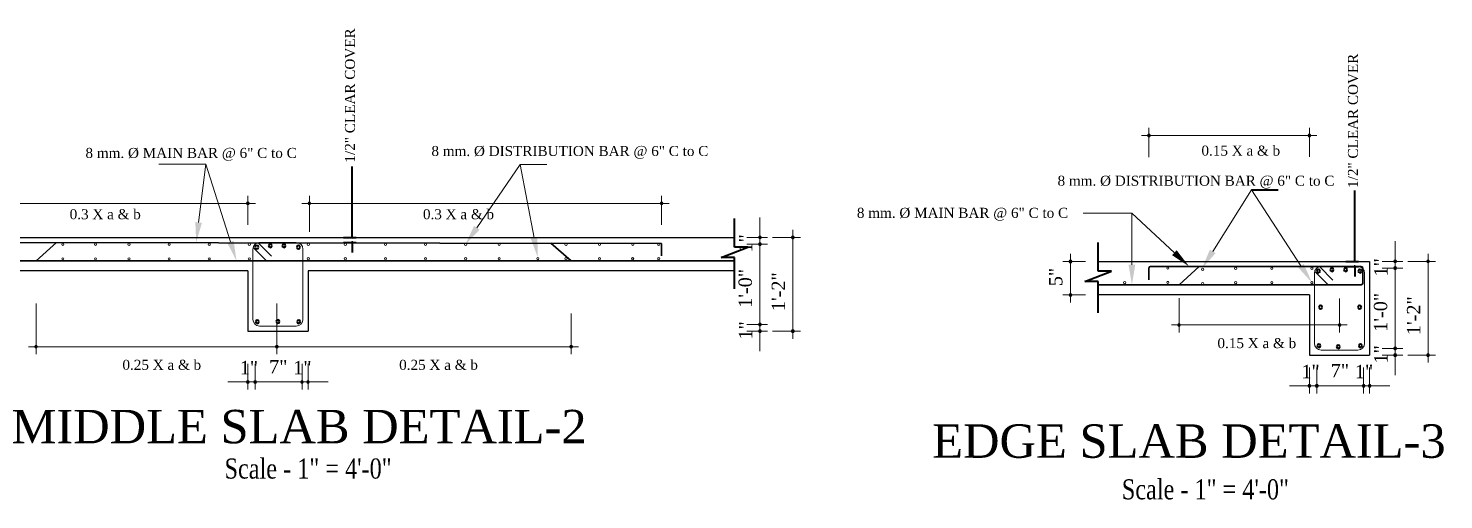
# Model space of a CAD drawing. Header units: feet. Extents: x 28652 to 66086, y -6769 to -640.
# Drawn here: x 60022.7 to 60446, y -1412.4 to -1271.6 of the extents above; entities that cross this region are included whole.
import ezdxf

# ---------------------------------------------------------------- set-up
doc = ezdxf.new("R2010")
doc.units = ezdxf.units.FT
doc.header["$LTSCALE"] = 50
doc.header["$MEASUREMENT"] = 0
for name, color, linetype, lineweight in [('Boarder', 145, 'Continuous', 40), ('brain', 176, 'Continuous', 15), ('DIM', 7, 'Continuous', 9), ('DIMENSION', 142, 'Continuous', 13), ('ring', 200, 'Continuous', 15), ('wall', 6, 'Continuous', 40)]:
    doc.layers.add(name, color=color, linetype=linetype, lineweight=lineweight)
doc.layers.add('Text', color=7, linetype='Continuous')
doc.styles.add('1.8', font='times.ttf', dxfattribs={"width": 0.8, "height": 8})
doc.styles.add('arial', font='times.ttf')
doc.styles.add('STYLUS', font='times.ttf')
doc.styles.add('TITLE', font='times.ttf', dxfattribs={"height": 11})

msp = doc.modelspace()

# ---------------------------------------------------------------- linework, layer by layer
at = {"ltscale": 10}
for p, q in [((59985.15, -1334.09), (60233.88, -1334.07)), ((60342.63, -1341.23), (60423.84, -1341.22)), ((60423.84, -1341.22), (60423.84, -1369.22)), ((60088.38, -1344.07), (59985.15, -1344.09)), ((60088.38, -1344.05), (60088.38, -1362.05)), ((60106.38, -1344.05), (60106.38, -1362.05)), ((60233.88, -1344.06), (60106.38, -1344.07)), ((60405.84, -1351.22), (60342.63, -1351.22)), ((60405.84, -1351.22), (60405.84, -1369.22)), ((60088.38, -1362.05), (60106.38, -1362.05)), ((60405.84, -1369.22), (60423.84, -1369.22))]:
    msp.add_line(p, q, dxfattribs=at)
at = {"color": 0, "linetype": 'ByBlock'}
for centre, radius, start, end in [((60357.84, -1303.62), 0.375, 0, 180), ((60405.84, -1303.62), 0.375, 0, 180), ((60357.84, -1303.62), 0.375, 180, 0), ((60405.84, -1303.62), 0.375, 180, 0), ((60088.38, -1323.89), 0.375, 0, 180), ((60088.38, -1323.89), 0.375, 180, 0), ((60106.78, -1323.89), 0.375, 0, 180), ((60106.78, -1323.89), 0.375, 180, 0), ((60212.11, -1323.89), 0.375, 0, 180), ((60212.11, -1323.89), 0.375, 180, 0), ((60119.61, -1334.05), 0.188, 90, 270), ((60119.61, -1335.55), 0.188, 90, 270), ((60119.61, -1334.05), 0.188, 270, 90), ((60119.61, -1335.55), 0.188, 270, 90), ((60241.51, -1334.07), 0.375, 90, 270), ((60241.51, -1336.07), 0.375, 90, 270), ((60241.51, -1336.07), 0.375, 90, 270), ((60241.51, -1334.07), 0.375, 270, 90), ((60241.51, -1336.07), 0.375, 270, 90), ((60241.51, -1336.07), 0.375, 270, 90), ((60251.36, -1334.07), 0.375, 90, 270), ((60251.36, -1334.07), 0.375, 270, 90), ((60334.38, -1341.26), 0.375, 90, 270), ((60334.38, -1341.26), 0.375, 270, 90), ((60419.37, -1341.22), 0.188, 90, 270), ((60419.37, -1341.22), 0.188, 270, 90), ((60431.48, -1341.23), 0.375, 90, 270), ((60431.48, -1341.23), 0.375, 270, 90), ((60441.32, -1341.23), 0.375, 90, 270), ((60441.32, -1341.23), 0.375, 270, 90), ((60419.37, -1342.72), 0.188, 90, 270), ((60419.37, -1342.72), 0.188, 270, 90), ((60431.48, -1343.23), 0.375, 90, 270), ((60431.48, -1343.23), 0.375, 90, 270), ((60431.48, -1343.23), 0.375, 270, 90), ((60431.48, -1343.23), 0.375, 270, 90), ((60334.38, -1351.25), 0.375, 90, 270), ((60334.38, -1351.25), 0.375, 270, 90), ((60241.51, -1360.07), 0.375, 90, 270), ((60241.51, -1360.07), 0.375, 90, 270), ((60241.51, -1362.07), 0.375, 90, 270), ((60241.51, -1360.07), 0.375, 270, 90), ((60241.51, -1360.07), 0.375, 270, 90), ((60241.51, -1362.07), 0.375, 270, 90), ((60251.36, -1362.07), 0.375, 90, 270), ((60251.36, -1362.07), 0.375, 270, 90), ((60366.85, -1360.23), 0.375, 0, 180), ((60366.85, -1360.23), 0.375, 180, 0), ((60414.85, -1360.23), 0.375, 0, 180), ((60414.85, -1360.23), 0.375, 180, 0), ((60025.06, -1366.71), 0.375, 0, 180), ((60025.06, -1366.71), 0.375, 180, 0), ((60097.06, -1366.71), 0.375, 0, 180), ((60097.06, -1366.71), 0.375, 0, 180), ((60097.06, -1366.71), 0.375, 180, 0), ((60097.06, -1366.71), 0.375, 180, 0), ((60185.06, -1366.71), 0.375, 0, 180), ((60185.06, -1366.71), 0.375, 180, 0), ((60431.48, -1367.23), 0.375, 90, 270), ((60431.48, -1367.23), 0.375, 90, 270), ((60431.48, -1367.23), 0.375, 270, 90), ((60431.48, -1367.23), 0.375, 270, 90), ((60431.48, -1369.23), 0.375, 90, 270), ((60431.48, -1369.23), 0.375, 270, 90), ((60441.32, -1369.23), 0.375, 90, 270), ((60441.32, -1369.23), 0.375, 270, 90), ((60088.38, -1377.25), 0.375, 0, 180), ((60088.38, -1377.25), 0.375, 180, 0), ((60090.59, -1377.25), 0.375, 0, 180), ((60090.59, -1377.25), 0.375, 0, 180), ((60090.59, -1377.25), 0.375, 180, 0), ((60090.59, -1377.25), 0.375, 180, 0), ((60104.59, -1377.25), 0.375, 0, 180), ((60104.59, -1377.25), 0.375, 0, 180), ((60104.59, -1377.25), 0.375, 180, 0), ((60104.59, -1377.25), 0.375, 180, 0), ((60106.38, -1377.25), 0.375, 0, 180), ((60106.38, -1377.25), 0.375, 180, 0), ((60405.84, -1378.42), 0.375, 0, 180), ((60405.84, -1378.42), 0.375, 180, 0), ((60408.05, -1378.42), 0.375, 0, 180), ((60408.05, -1378.42), 0.375, 0, 180), ((60408.05, -1378.42), 0.375, 180, 0), ((60408.05, -1378.42), 0.375, 180, 0), ((60422.05, -1378.42), 0.375, 0, 180), ((60422.05, -1378.42), 0.375, 0, 180), ((60422.05, -1378.42), 0.375, 180, 0), ((60422.05, -1378.42), 0.375, 180, 0), ((60423.84, -1378.42), 0.375, 0, 180), ((60423.84, -1378.42), 0.375, 180, 0)]:
    msp.add_arc(centre, radius, start, end, dxfattribs=at)
at = {"layer": 'Boarder', "ltscale": 10}
for centre, start, end in [((60091.08, -1336.98), 0, 180), ((60091.08, -1336.98), 180, 0), ((60095.09, -1336.55), 0, 180), ((60095.09, -1336.55), 180, 0), ((60099.17, -1336.55), 0, 180), ((60099.17, -1336.55), 180, 0), ((60103.49, -1336.98), 0, 180), ((60103.49, -1336.98), 180, 0), ((60408.54, -1344.14), 0, 180), ((60408.54, -1344.14), 180, 0), ((60412.55, -1343.72), 0, 180), ((60412.55, -1343.72), 180, 0), ((60416.63, -1343.72), 0, 180), ((60416.63, -1343.72), 180, 0), ((60420.95, -1344.14), 0, 180), ((60420.95, -1344.14), 180, 0), ((60091.2, -1359.28), 0, 180), ((60091.2, -1359.28), 180, 0), ((60097.38, -1359.21), 0, 180), ((60097.38, -1359.21), 180, 0), ((60103.61, -1359.28), 0, 180), ((60103.61, -1359.28), 180, 0), ((60408.66, -1366.45), 0, 180), ((60408.66, -1366.45), 180, 0), ((60414.45, -1366.72), 0, 180), ((60414.45, -1366.72), 180, 0), ((60421.07, -1366.45), 0, 180), ((60421.07, -1366.45), 180, 0)]:
    msp.add_arc(centre, 0.5, start, end, dxfattribs=at)
at = {"layer": 'brain', "lineweight": 30}
for p, q in [((60000.06, -1335.55), (60212.11, -1335.85)), ((60025.06, -1341.09), (60031.13, -1335.6)), ((60185.06, -1341.07), (60178.99, -1335.8)), ((60212.11, -1335.85), (60212.11, -1339.57)), ((59985.15, -1341.09), (60233.88, -1341.07)), ((60357.84, -1346.72), (60357.84, -1343.22)), ((60358.34, -1342.72), (60421.31, -1342.72)), ((60366.84, -1348.22), (60372.91, -1342.73)), ((60421.81, -1343.22), (60421.81, -1347.72)), ((60342.63, -1348.23), (60421.31, -1348.22))]:
    msp.add_line(p, q, dxfattribs=at)
for centre, start, end in [((60358.34, -1343.22), 90, 180), ((60421.31, -1343.22), 0, 90), ((60421.31, -1347.72), 270, 0)]:
    msp.add_arc(centre, 0.5, start, end, dxfattribs=at)
at = {"layer": 'DIM', "color": 5, "ltscale": 48}
for p, q in [((60357.84, -1310.04), (60357.84, -1301.37)), ((60405.84, -1310.03), (60405.84, -1301.37)), ((60355.59, -1303.62), (60408.09, -1303.62)), ((59997.81, -1323.89), (60090.63, -1323.89)), ((60088.38, -1330.3), (60088.38, -1321.64)), ((60104.53, -1323.89), (60214.36, -1323.89)), ((60106.78, -1332.4), (60106.78, -1321.64)), ((60212.11, -1330.32), (60212.11, -1321.64)), ((60241.51, -1334.07), (60241.51, -1328.07)), ((60251.36, -1364.32), (60251.36, -1331.82)), ((60237.63, -1334.07), (60243.76, -1334.07)), ((60237.63, -1336.07), (60243.76, -1336.07)), ((60237.63, -1336.07), (60243.76, -1336.07)), ((60241.51, -1362.32), (60241.51, -1333.82)), ((60241.51, -1336.07), (60241.51, -1342.07)), ((60245.26, -1334.07), (60253.61, -1334.07)), ((60431.48, -1341.23), (60431.48, -1335.23)), ((60338.88, -1341.26), (60332.13, -1341.26)), ((60334.38, -1339.01), (60334.38, -1353.5)), ((60427.59, -1341.23), (60433.73, -1341.23)), ((60431.48, -1369.48), (60431.48, -1340.98)), ((60435.23, -1341.23), (60443.57, -1341.23)), ((60441.32, -1371.48), (60441.32, -1338.98)), ((60427.59, -1343.23), (60433.73, -1343.23)), ((60427.59, -1343.23), (60433.73, -1343.23)), ((60431.48, -1343.23), (60431.48, -1349.23)), ((60025.06, -1353.84), (60025.06, -1368.96)), ((60097.06, -1353.83), (60097.06, -1368.96)), ((60097.06, -1353.83), (60097.06, -1368.96)), ((60241.51, -1360.07), (60241.51, -1354.07)), ((60338.88, -1351.25), (60332.13, -1351.25)), ((60366.85, -1352.17), (60366.85, -1362.48)), ((60414.85, -1352.3), (60414.85, -1362.48)), ((60185.06, -1356.82), (60185.06, -1368.96)), ((60237.63, -1360.07), (60243.76, -1360.07)), ((60237.63, -1360.07), (60243.76, -1360.07)), ((60237.63, -1362.07), (60243.76, -1362.07)), ((60241.51, -1362.07), (60241.51, -1368.07)), ((60245.26, -1362.07), (60253.61, -1362.07)), ((60417.1, -1360.23), (60364.6, -1360.23)), ((60431.48, -1367.23), (60431.48, -1361.23)), ((60099.31, -1366.71), (60022.81, -1366.71)), ((60094.81, -1366.71), (60187.31, -1366.71)), ((60427.59, -1367.23), (60433.73, -1367.23)), ((60427.59, -1367.23), (60433.73, -1367.23)), ((60427.59, -1369.23), (60433.73, -1369.23)), ((60431.48, -1369.23), (60431.48, -1375.23)), ((60435.23, -1369.23), (60443.57, -1369.23)), ((60088.38, -1371.8), (60088.38, -1379.5)), ((60090.59, -1371.8), (60090.59, -1379.5)), ((60090.59, -1371.8), (60090.59, -1379.5)), ((60104.59, -1371.8), (60104.59, -1379.5)), ((60104.59, -1371.8), (60104.59, -1379.5)), ((60106.38, -1371.8), (60106.38, -1379.5)), ((60405.84, -1372.97), (60405.84, -1380.67)), ((60408.05, -1372.97), (60408.05, -1380.67)), ((60408.05, -1372.97), (60408.05, -1380.67)), ((60422.05, -1372.97), (60422.05, -1380.67)), ((60422.05, -1372.97), (60422.05, -1380.67)), ((60423.84, -1372.97), (60423.84, -1380.67)), ((60088.38, -1377.25), (60082.38, -1377.25)), ((60106.84, -1377.25), (60088.34, -1377.25)), ((60090.59, -1377.25), (60096.59, -1377.25)), ((60104.59, -1377.25), (60098.59, -1377.25)), ((60106.38, -1377.25), (60112.38, -1377.25)), ((60405.84, -1378.42), (60399.84, -1378.42)), ((60424.3, -1378.42), (60405.8, -1378.42)), ((60408.05, -1378.42), (60414.05, -1378.42)), ((60422.05, -1378.42), (60416.05, -1378.42)), ((60423.84, -1378.42), (60429.84, -1378.42))]:
    msp.add_line(p, q, dxfattribs=at)
at = {"layer": 'DIMENSION', "ltscale": 10, "extrusion": (0, 0, -1)}
for p, q in [((60075.82, -1312.14), (60061.78, -1312.14)), ((60075.82, -1312.14), (60061.78, -1312.14)), ((60073.67, -1329.6), (60075.82, -1312.14)), ((60083.19, -1335.36), (60075.82, -1312.14)), ((60156.85, -1331.21), (60169.84, -1312.32)), ((60173.98, -1334.19), (60169.84, -1312.32)), ((60169.84, -1312.32), (60177.82, -1312.32)), ((60169.84, -1312.32), (60177.82, -1312.32)), ((60376.92, -1338.24), (60388.54, -1319.8)), ((60403.31, -1342.54), (60388.54, -1319.8)), ((60388.54, -1319.8), (60396.52, -1319.8)), ((60352.76, -1326.83), (60338.19, -1326.83)), ((60352.76, -1342.22), (60352.76, -1326.83)), ((60365.45, -1338.63), (60352.76, -1326.83))]:
    msp.add_line(p, q, dxfattribs=at)
at = {"layer": 'ring', "ltscale": 10}
for p, q in [((60089.95, -1337.04), (60094, -1341.09)), ((60091.37, -1335.62), (60095.42, -1339.68)), ((60102.88, -1335.55), (60091.88, -1335.55)), ((60089.88, -1337.55), (60089.88, -1358.55)), ((60104.88, -1358.55), (60104.88, -1337.55)), ((60407.34, -1344.72), (60407.34, -1365.72)), ((60407.41, -1344.2), (60411.46, -1348.25)), ((60408.82, -1342.79), (60412.88, -1346.84)), ((60420.34, -1342.72), (60409.34, -1342.72)), ((60422.34, -1365.72), (60422.34, -1344.72)), ((60091.88, -1360.55), (60102.88, -1360.55)), ((60409.34, -1367.72), (60420.34, -1367.72))]:
    msp.add_line(p, q, dxfattribs=at)
at = {"layer": 'ring', "ltscale": 48}
for centre, start, end in [((60033.08, -1336.12), 0, 180), ((60033.08, -1336.12), 180, 0), ((60042.82, -1336.12), 0, 180), ((60042.82, -1336.12), 180, 0), ((60052.85, -1336.12), 0, 180), ((60052.85, -1336.12), 180, 0), ((60064.85, -1336.12), 0, 180), ((60064.85, -1336.12), 180, 0), ((60076.85, -1336.12), 0, 180), ((60076.85, -1336.12), 180, 0), ((60088.85, -1336.12), 0, 180), ((60088.85, -1336.12), 180, 0), ((60106.46, -1336.15), 0, 180), ((60106.46, -1336.15), 180, 0), ((60117.53, -1336.15), 0, 180), ((60117.53, -1336.15), 180, 0), ((60129.53, -1336.15), 0, 180), ((60129.53, -1336.15), 180, 0), ((60141.53, -1336.15), 0, 180), ((60141.53, -1336.15), 180, 0), ((60153.53, -1336.15), 0, 180), ((60153.53, -1336.15), 180, 0), ((60163.53, -1336.15), 0, 180), ((60163.53, -1336.15), 180, 0), ((60183.53, -1336.15), 0, 180), ((60183.53, -1336.15), 180, 0), ((60193.53, -1336.15), 0, 180), ((60193.53, -1336.15), 180, 0), ((60203.53, -1336.15), 0, 180), ((60203.53, -1336.15), 180, 0), ((60211.26, -1336.17), 0, 180), ((60211.26, -1336.17), 180, 0), ((60033.08, -1340.44), 0, 180), ((60033.08, -1340.44), 180, 0), ((60042.82, -1340.44), 0, 180), ((60042.82, -1340.44), 180, 0), ((60052.85, -1340.44), 0, 180), ((60052.85, -1340.44), 180, 0), ((60064.85, -1340.44), 0, 180), ((60064.85, -1340.44), 180, 0), ((60076.85, -1340.44), 0, 180), ((60076.85, -1340.44), 180, 0), ((60088.85, -1340.44), 0, 180), ((60088.85, -1340.44), 180, 0), ((60106.46, -1340.42), 0, 180), ((60106.46, -1340.42), 180, 0), ((60117.53, -1340.42), 0, 180), ((60117.53, -1340.42), 180, 0), ((60129.53, -1340.42), 0, 180), ((60129.53, -1340.42), 180, 0), ((60141.53, -1340.42), 0, 180), ((60141.53, -1340.42), 180, 0), ((60153.53, -1340.42), 0, 180), ((60153.53, -1340.42), 180, 0), ((60163.53, -1340.42), 0, 180), ((60163.53, -1340.42), 180, 0), ((60175.09, -1340.4), 0, 180), ((60175.09, -1340.4), 180, 0), ((60183.53, -1340.42), 0, 180), ((60183.53, -1340.42), 180, 0), ((60193.53, -1340.42), 0, 180), ((60193.53, -1340.42), 0, 180), ((60193.53, -1340.42), 180, 0), ((60193.53, -1340.42), 180, 0), ((60203.44, -1340.4), 0, 180), ((60203.44, -1340.4), 180, 0), ((60203.53, -1340.42), 0, 180), ((60203.53, -1340.42), 180, 0), ((60211.26, -1340.43), 0, 180), ((60211.26, -1340.43), 180, 0), ((60363.48, -1343.26), 0, 180), ((60363.48, -1343.26), 180, 0), ((60373.9, -1343.58), 0, 180), ((60373.9, -1343.58), 180, 0), ((60383.8, -1343.32), 0, 180), ((60383.8, -1343.32), 180, 0), ((60394.58, -1343.32), 0, 180), ((60394.58, -1343.32), 180, 0), ((60406.58, -1343.32), 0, 180), ((60406.58, -1343.32), 180, 0), ((60350.58, -1347.57), 0, 180), ((60350.58, -1347.57), 180, 0), ((60363.48, -1347.51), 0, 180), ((60363.48, -1347.51), 180, 0), ((60373.9, -1347.83), 0, 180), ((60373.9, -1347.83), 180, 0), ((60383.8, -1347.57), 0, 180), ((60383.8, -1347.57), 180, 0), ((60394.58, -1347.57), 0, 180), ((60394.58, -1347.57), 180, 0), ((60406.58, -1347.57), 0, 180), ((60406.58, -1347.57), 180, 0)]:
    msp.add_arc(centre, 0.32, start, end, dxfattribs=at)
at = {"layer": 'ring', "ltscale": 10}
for centre, start, end in [((60091.88, -1337.55), 90, 180), ((60102.88, -1337.55), 0, 90), ((60409.34, -1344.72), 90, 180), ((60420.34, -1344.72), 0, 90), ((60091.88, -1358.55), 180, 270), ((60102.88, -1358.55), 270, 0), ((60409.34, -1365.72), 180, 270), ((60420.34, -1365.72), 270, 0)]:
    msp.add_arc(centre, 2, start, end, dxfattribs=at)
at = {"layer": 'wall', "color": 5, "ltscale": 48}
for p, q in [((60119.61, -1334.05), (60119.61, -1312.89)), ((60419.37, -1341.22), (60419.37, -1320.06)), ((60116.96, -1334.05), (60120.74, -1334.05)), ((60116.96, -1335.55), (60120.74, -1335.55)), ((60119.61, -1335.55), (60119.61, -1338.55)), ((60416.72, -1341.22), (60420.5, -1341.22)), ((60416.72, -1342.72), (60420.5, -1342.72)), ((60419.37, -1342.72), (60419.37, -1345.72))]:
    msp.add_line(p, q, dxfattribs=at)
at = {"layer": 'wall', "ltscale": 48, "extrusion": (0, 0, -1)}
msp.add_line((60388.54, -1319.8), (60396.52, -1319.8), dxfattribs=at)
at = {"layer": 'wall', "ltscale": 48}
for p, q in [((60233.88, -1336.99), (60233.88, -1328.45)), ((60229.88, -1340.08), (60237.88, -1336.99)), ((60237.88, -1336.99), (60233.88, -1336.99)), ((60342.63, -1344.15), (60342.63, -1335.61)), ((60233.88, -1340.08), (60229.88, -1340.08)), ((60233.88, -1349.44), (60233.88, -1340.08)), ((60338.63, -1347.24), (60346.63, -1344.15)), ((60346.63, -1344.15), (60342.63, -1344.15)), ((60342.63, -1347.24), (60338.63, -1347.24)), ((60342.63, -1356.6), (60342.63, -1347.24))]:
    msp.add_line(p, q, dxfattribs=at)
for centre, start, end in [((60409.16, -1354.9), 0, 180), ((60409.16, -1354.9), 180, 0), ((60420.86, -1354.9), 0, 180), ((60420.86, -1354.9), 180, 0)]:
    msp.add_arc(centre, 0.5, start, end, dxfattribs=at)
at = {"layer": 'wall', "ltscale": 48, "extrusion": (0, 0, -1)}
for points in [[(-60072.68, -1329.47), (-60072.94, -1335.55), (-60074.66, -1329.72)], [(-60156.03, -1330.64), (-60153.45, -1336.15), (-60157.68, -1331.77)], [(-60082.23, -1335.66), (-60085, -1341.08), (-60084.14, -1335.06)], [(-60172.99, -1334.37), (-60175.09, -1340.08), (-60174.96, -1334)], [(-60364.77, -1339.37), (-60369.84, -1342.72), (-60366.13, -1337.9)], [(-60376.07, -1337.71), (-60373.72, -1343.32), (-60377.76, -1338.77)], [(-60351.76, -1342.22), (-60352.76, -1348.22), (-60353.76, -1342.22)], [(-60402.48, -1343.08), (-60406.58, -1347.57), (-60404.15, -1341.99)]]:
    msp.add_solid(points, dxfattribs=at)

# ---------------------------------------------------------------- texts
at = {"layer": 'DIM', "color": 7, "style": 'STYLUS'}
for s, p in [('1"', (60239.22, -1338.59)), ('1"', (60429.19, -1345.75)), ('1\'-0"', (60239.13, -1355.09)), ('1\'-2"', (60249.03, -1356.09)), ('5"', (60331.96, -1348.65)), ('1\'-0"', (60429.1, -1362.25)), ('1\'-2"', (60438.99, -1363.25)), ('1"', (60239.22, -1364.59)), ('1"', (60429.19, -1371.75))]:
    msp.add_text(s, height=4, rotation=90, dxfattribs=at).set_placement(p)
for s, p in [('1"', (60085.97, -1374.96)), ('7"', (60094.75, -1374.72)), ('1"', (60101.97, -1374.96)), ('1"', (60403.43, -1376.13)), ('7"', (60412.21, -1375.88)), ('1"', (60419.43, -1376.13))]:
    msp.add_text(s, height=4, dxfattribs=at).set_placement(p)
at = {"layer": 'Text', "style": 'arial'}
for p in [(60120.42, -1311.7), (60420.35, -1319.28)]:
    msp.add_text('1/2" CLEAR COVER', height=3, rotation=90, dxfattribs=at).set_placement(p)
at = {"layer": 'Text'}
for s, height, style, p in [('8 mm. %%C MAIN BAR @ 6" C to C', 3, 'arial', (60039.84, -1310.32)), ('8 mm. %%C DISTRIBUTION BAR @ 6" C to C', 3, 'arial', (60143.29, -1309.74)), ('0.15 X a & b', 3, 'arial', (60373.55, -1309.63)), ('8 mm. %%C DISTRIBUTION BAR @ 6" C to C', 3, 'arial', (60330.52, -1318.62)), ('0.3 X a & b', 3, 'arial', (60035.11, -1328.63)), ('0.3 X a & b', 3, 'arial', (60140.75, -1328.63)), ('8 mm. %%C MAIN BAR @ 6" C to C', 3, 'arial', (60270.51, -1328.22)), ('0.15 X a & b', 3, 'arial', (60378.34, -1367.15)), ('0.25 X a & b', 3, 'arial', (60050.89, -1373.63)), ('0.25 X a & b', 3, 'arial', (60133.64, -1373.63)), ('MIDDLE SLAB DETAIL-2', 10, 'TITLE', (60017.7, -1395.58)), ('EDGE SLAB DETAIL-3', 10, 'TITLE', (60293.04, -1399.91))]:
    msp.add_text(s, height=height, dxfattribs=dict(at, style=style)).set_placement(p)
at = {"layer": 'Text', "ltscale": 10, "style": '1.8', "width": 0.8}
for p in [(60081.42, -1406.12), (60349.74, -1412.33)]:
    msp.add_text('Scale - 1" = 4\'-0"', height=6, dxfattribs=at).set_placement(p)

doc.saveas('drawing.dxf')
